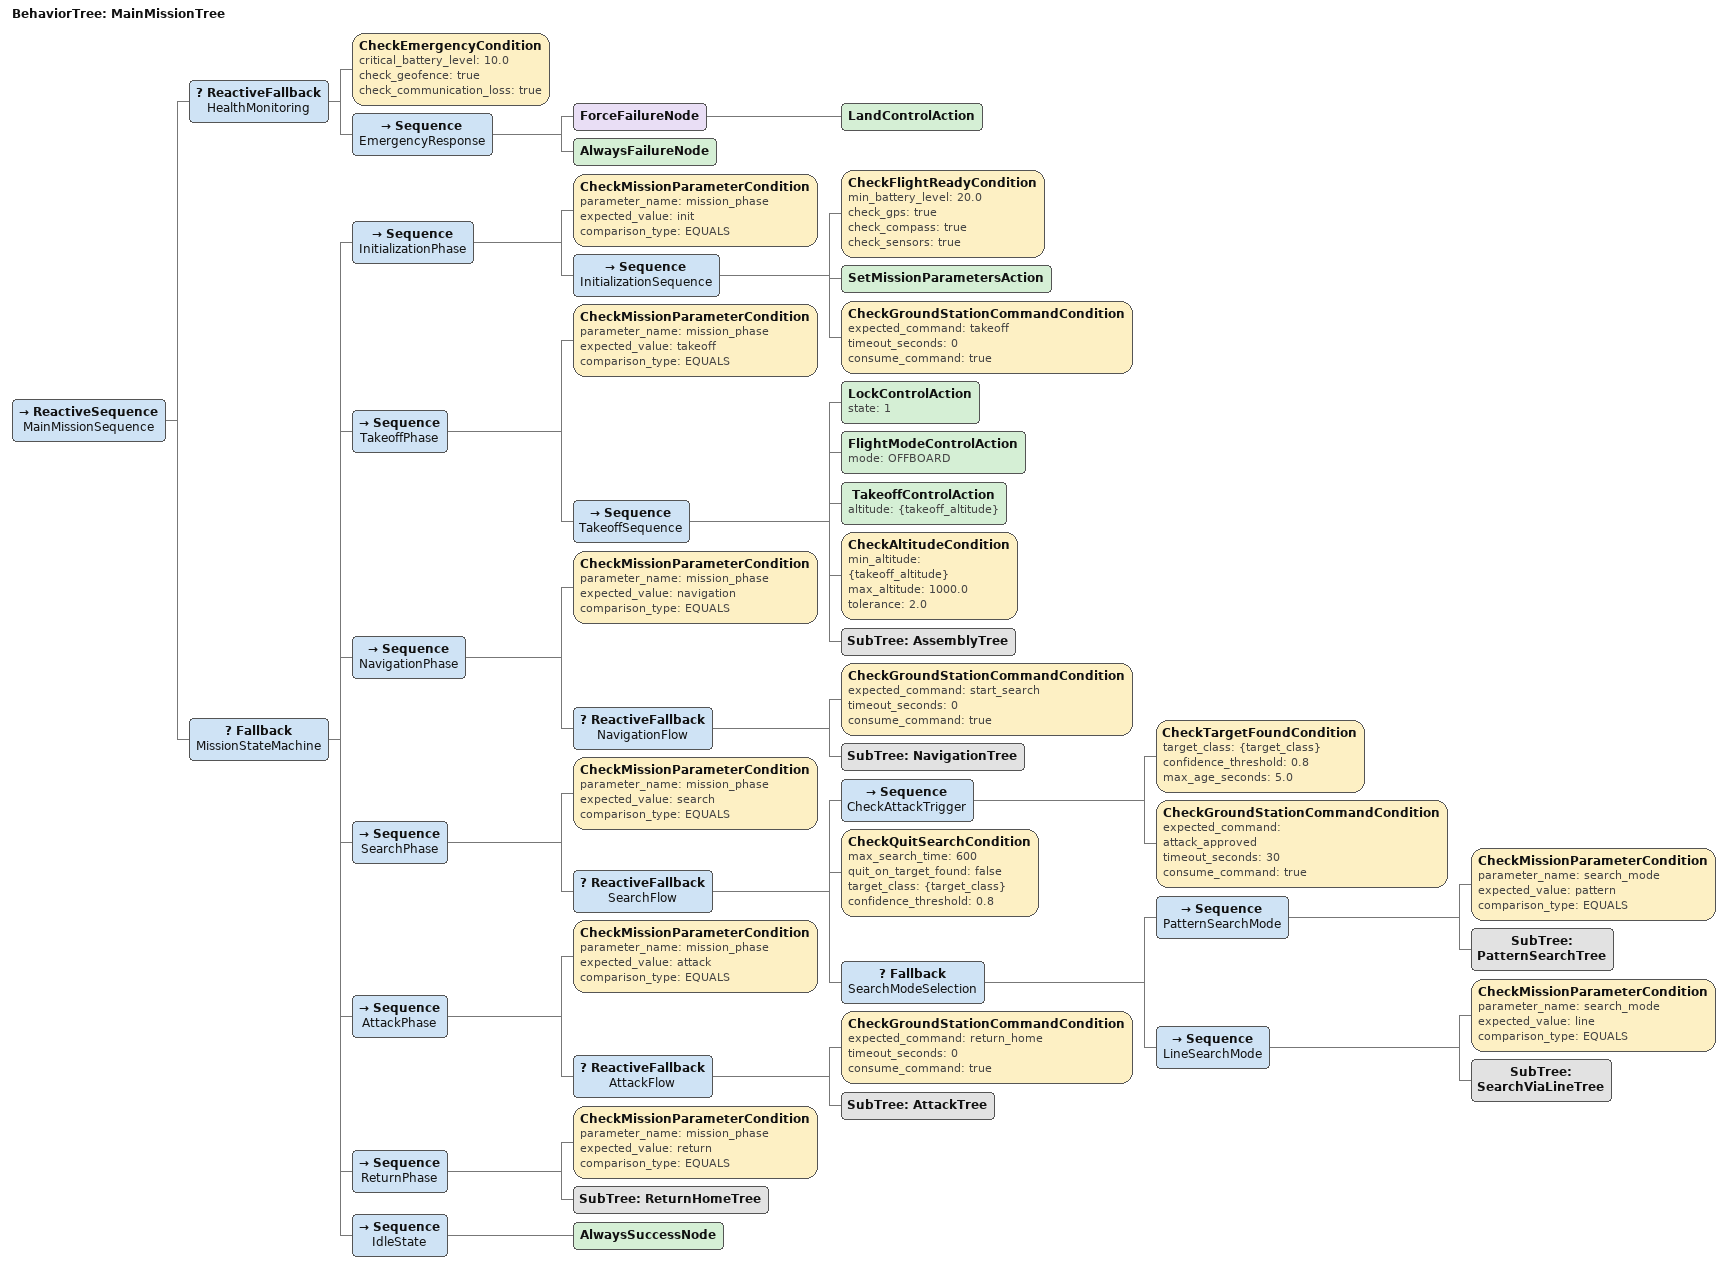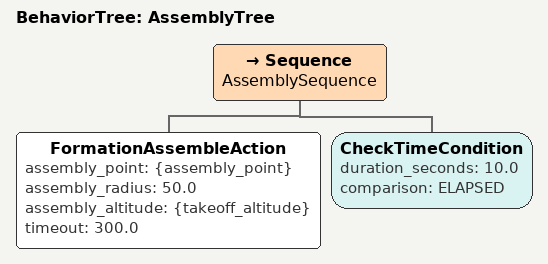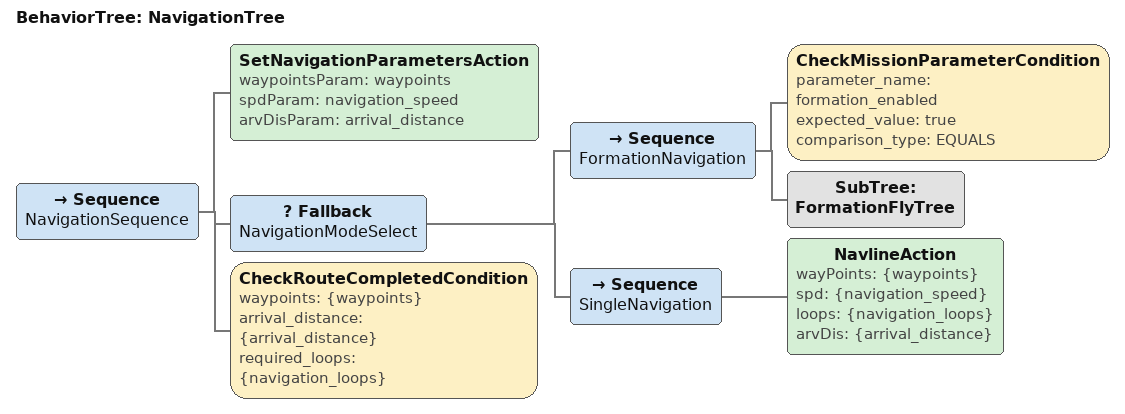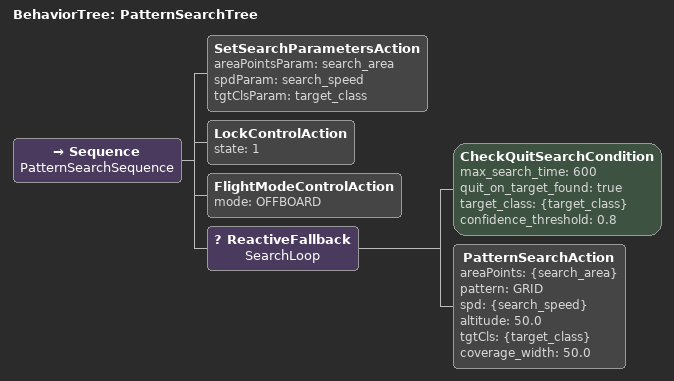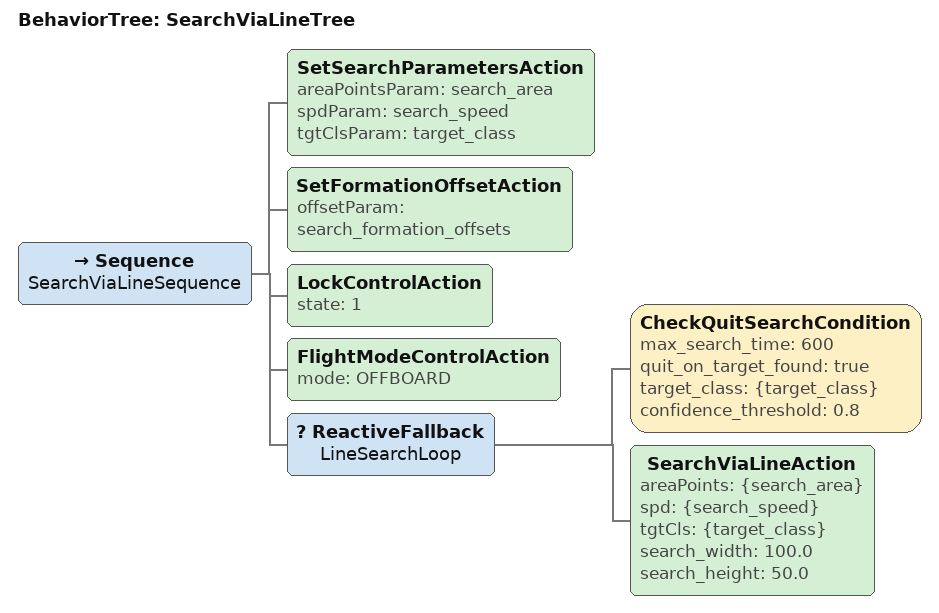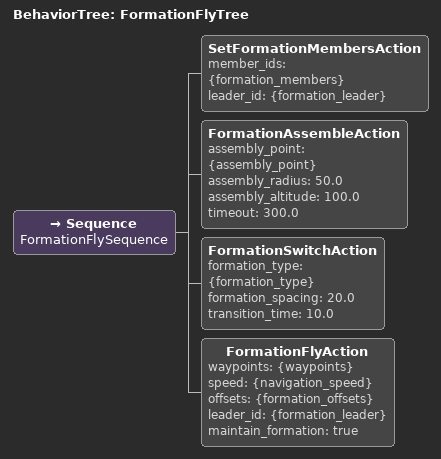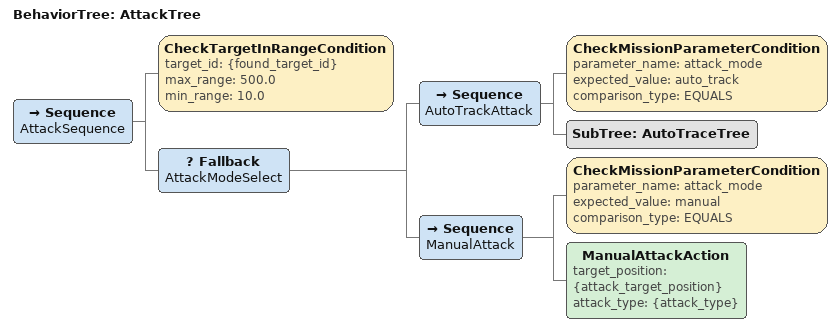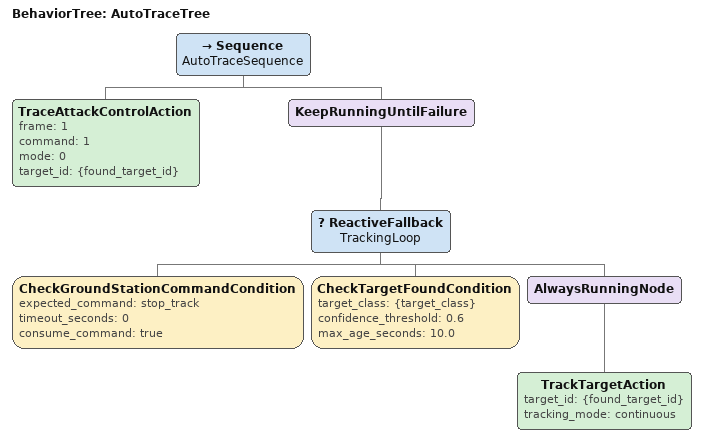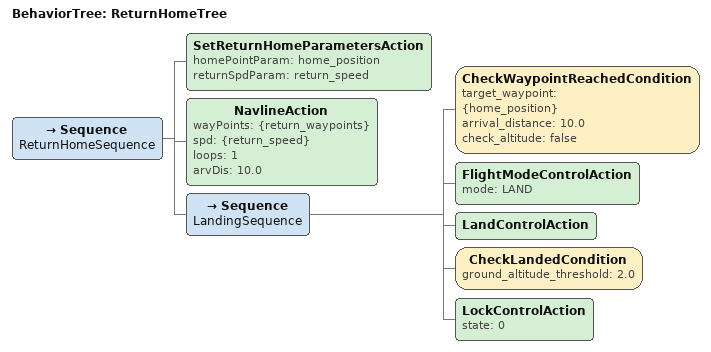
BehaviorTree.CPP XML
<?xml version="1.0" encoding="UTF-8"?>
<root BTCPP_format="4" main_tree_to_execute="MainMissionTree">

    <!-- 主任务行为树 - 统一的大行为树 -->
    <BehaviorTree ID="MainMissionTree">
        <ReactiveSequence name="MainMissionSequence">

            <!-- 系统健康监控 - 持续运行 -->
            <ReactiveFallback name="HealthMonitoring">
                <!-- 检查紧急情况 -->
                <CheckEmergencyCondition
                        critical_battery_level="10.0"
                        check_geofence="true"
                        check_communication_loss="true" />

                <!-- 紧急处理程序 -->
                <Sequence name="EmergencyResponse">
                    <ForceFailureNode>
                        <LandControlAction />
                    </ForceFailureNode>
                    <AlwaysFailureNode />
                </Sequence>
            </ReactiveFallback>

            <!-- 主任务流程 -->
            <Fallback name="MissionStateMachine">

                <!-- 任务初始化阶段 -->
                <Sequence name="InitializationPhase">
                    <CheckMissionParameterCondition
                            parameter_name="mission_phase"
                            expected_value="init"
                            comparison_type="EQUALS" />

                    <Sequence name="InitializationSequence">
                        <!-- 系统健康检查 -->
                        <CheckFlightReadyCondition
                                min_battery_level="20.0"
                                check_gps="true"
                                check_compass="true"
                                check_sensors="true" />

                        <!-- 设置初始参数 -->
                        <SetMissionParametersAction />

                        <!-- 等待地面站起飞命令 -->
                        <CheckGroundStationCommandCondition
                                expected_command="takeoff"
                                timeout_seconds="0"
                                consume_command="true" />
                    </Sequence>
                </Sequence>

                <!-- 起飞阶段 -->
                <Sequence name="TakeoffPhase">
                    <CheckMissionParameterCondition
                            parameter_name="mission_phase"
                            expected_value="takeoff"
                            comparison_type="EQUALS" />

                    <Sequence name="TakeoffSequence">
                        <!-- 解锁并起飞 -->
                        <LockControlAction state="1" />
                        <FlightModeControlAction mode="OFFBOARD" />
                        <TakeoffControlAction altitude="{takeoff_altitude}" />

                        <!-- 检查起飞完成 -->
                        <CheckAltitudeCondition
                                min_altitude="{takeoff_altitude}"
                                max_altitude="1000.0"
                                tolerance="2.0" />

                        <!-- 集结阶段 -->
                        <SubTree ID="AssemblyTree" />
                    </Sequence>
                </Sequence>

                <!-- 导航阶段 -->
                <Sequence name="NavigationPhase">
                    <CheckMissionParameterCondition
                            parameter_name="mission_phase"
                            expected_value="navigation"
                            comparison_type="EQUALS" />

                    <ReactiveFallback name="NavigationFlow">
                        <!-- 检查是否切换到搜索阶段 -->
                        <CheckGroundStationCommandCondition
                                expected_command="start_search"
                                timeout_seconds="0"
                                consume_command="true" />

                        <!-- 执行导航任务 -->
                        <SubTree ID="NavigationTree" />
                    </ReactiveFallback>
                </Sequence>

                <!-- 搜索阶段 -->
                <Sequence name="SearchPhase">
                    <CheckMissionParameterCondition
                            parameter_name="mission_phase"
                            expected_value="search"
                            comparison_type="EQUALS" />

                    <ReactiveFallback name="SearchFlow">
                        <!-- 检查是否切换到攻击阶段 -->
                        <Sequence name="CheckAttackTrigger">
                            <CheckTargetFoundCondition
                                    target_class="{target_class}"
                                    confidence_threshold="0.8"
                                    max_age_seconds="5.0" />
                            <CheckGroundStationCommandCondition
                                    expected_command="attack_approved"
                                    timeout_seconds="30"
                                    consume_command="true" />
                        </Sequence>

                        <!-- 检查搜索退出条件 -->
                        <CheckQuitSearchCondition
                                max_search_time="600"
                                quit_on_target_found="false"
                                target_class="{target_class}"
                                confidence_threshold="0.8" />

                        <!-- 执行搜索任务 -->
                        <Fallback name="SearchModeSelection">
                            <!-- 模式搜索 -->
                            <Sequence name="PatternSearchMode">
                                <CheckMissionParameterCondition
                                        parameter_name="search_mode"
                                        expected_value="pattern"
                                        comparison_type="EQUALS" />
                                <SubTree ID="PatternSearchTree" />
                            </Sequence>

                            <!-- 沿线搜索 -->
                            <Sequence name="LineSearchMode">
                                <CheckMissionParameterCondition
                                        parameter_name="search_mode"
                                        expected_value="line"
                                        comparison_type="EQUALS" />
                                <SubTree ID="SearchViaLineTree" />
                            </Sequence>
                        </Fallback>
                    </ReactiveFallback>
                </Sequence>

                <!-- 攻击阶段 -->
                <Sequence name="AttackPhase">
                    <CheckMissionParameterCondition
                            parameter_name="mission_phase"
                            expected_value="attack"
                            comparison_type="EQUALS" />

                    <ReactiveFallback name="AttackFlow">
                        <!-- 检查是否切换到回收阶段 -->
                        <CheckGroundStationCommandCondition
                                expected_command="return_home"
                                timeout_seconds="0"
                                consume_command="true" />

                        <!-- 执行攻击任务 -->
                        <SubTree ID="AttackTree" />
                    </ReactiveFallback>
                </Sequence>

                <!-- 回收阶段 -->
                <Sequence name="ReturnPhase">
                    <CheckMissionParameterCondition
                            parameter_name="mission_phase"
                            expected_value="return"
                            comparison_type="EQUALS" />

                    <SubTree ID="ReturnHomeTree" />
                </Sequence>

                <!-- 默认待机状态 -->
                <Sequence name="IdleState">
                    <AlwaysSuccessNode />
                </Sequence>
            </Fallback>
        </ReactiveSequence>
    </BehaviorTree>

    <!-- 集结子树 -->
    <BehaviorTree ID="AssemblyTree">
        <Sequence name="AssemblySequence">
            <!-- 编队集结 -->
            <FormationAssembleAction
                    assembly_point="{assembly_point}"
                    assembly_radius="50.0"
                    assembly_altitude="{takeoff_altitude}"
                    timeout="300.0" />

            <!-- 等待编队完成 -->
            <CheckTimeCondition
                    duration_seconds="10.0"
                    comparison="ELAPSED" />
        </Sequence>
    </BehaviorTree>

    <!-- 导航子树 -->
    <BehaviorTree ID="NavigationTree">
        <Sequence name="NavigationSequence">
            <!-- 设置导航参数 -->
            <SetNavigationParametersAction
                    waypointsParam="waypoints"
                    spdParam="navigation_speed"
                    arvDisParam="arrival_distance" />

            <!-- 编队飞行或单机导航 -->
            <Fallback name="NavigationModeSelect">
                <!-- 编队飞行模式 -->
                <Sequence name="FormationNavigation">
                    <CheckMissionParameterCondition
                            parameter_name="formation_enabled"
                            expected_value="true"
                            comparison_type="EQUALS" />
                    <SubTree ID="FormationFlyTree" />
                </Sequence>

                <!-- 单机导航模式 -->
                <Sequence name="SingleNavigation">
                    <NavlineAction
                            wayPoints="{waypoints}"
                            spd="{navigation_speed}"
                            loops="{navigation_loops}"
                            arvDis="{arrival_distance}" />
                </Sequence>
            </Fallback>

            <!-- 检查导航完成 -->
            <CheckRouteCompletedCondition
                    waypoints="{waypoints}"
                    arrival_distance="{arrival_distance}"
                    required_loops="{navigation_loops}" />
        </Sequence>
    </BehaviorTree>

    <!-- 模式搜索子树 -->
    <BehaviorTree ID="PatternSearchTree">
        <Sequence name="PatternSearchSequence">
            <!-- 设置搜索参数 -->
            <SetSearchParametersAction
                    areaPointsParam="search_area"
                    spdParam="search_speed"
                    tgtClsParam="target_class" />

            <!-- 确保处于搜索模式 -->
            <LockControlAction state="1" />
            <FlightModeControlAction mode="OFFBOARD" />

            <!-- 执行模式搜索循环 -->
            <ReactiveFallback name="SearchLoop">
                <!-- 检查是否退出搜索 -->
                <CheckQuitSearchCondition
                        max_search_time="600"
                        quit_on_target_found="true"
                        target_class="{target_class}"
                        confidence_threshold="0.8" />

                <!-- 继续搜索 -->
                <PatternSearchAction
                        areaPoints="{search_area}"
                        pattern="GRID"
                        spd="{search_speed}"
                        altitude="50.0"
                        tgtCls="{target_class}"
                        coverage_width="50.0" />
            </ReactiveFallback>
        </Sequence>
    </BehaviorTree>

    <!-- 沿线搜索子树 -->
    <BehaviorTree ID="SearchViaLineTree">
        <Sequence name="SearchViaLineSequence">
            <!-- 设置搜索参数 -->
            <SetSearchParametersAction
                    areaPointsParam="search_area"
                    spdParam="search_speed"
                    tgtClsParam="target_class" />

            <!-- 设置编队偏移（如果是编队搜索） -->
            <SetFormationOffsetAction offsetParam="search_formation_offsets" />

            <!-- 确保处于搜索模式 -->
            <LockControlAction state="1" />
            <FlightModeControlAction mode="OFFBOARD" />

            <!-- 执行沿线搜索循环 -->
            <ReactiveFallback name="LineSearchLoop">
                <!-- 检查是否退出搜索 -->
                <CheckQuitSearchCondition
                        max_search_time="600"
                        quit_on_target_found="true"
                        target_class="{target_class}"
                        confidence_threshold="0.8" />

                <!-- 继续沿线搜索 -->
                <SearchViaLineAction
                        areaPoints="{search_area}"
                        spd="{search_speed}"
                        tgtCls="{target_class}"
                        search_width="100.0"
                        search_height="50.0" />
            </ReactiveFallback>
        </Sequence>
    </BehaviorTree>

    <!-- 编队飞行子树 -->
    <BehaviorTree ID="FormationFlyTree">
        <Sequence name="FormationFlySequence">
            <!-- 设置编队成员 -->
            <SetFormationMembersAction
                    member_ids="{formation_members}"
                    leader_id="{formation_leader}" />

            <!-- 编队集结 -->
            <FormationAssembleAction
                    assembly_point="{assembly_point}"
                    assembly_radius="50.0"
                    assembly_altitude="100.0"
                    timeout="300.0" />

            <!-- 切换到目标编队队形 -->
            <FormationSwitchAction
                    formation_type="{formation_type}"
                    formation_spacing="20.0"
                    transition_time="10.0" />

            <!-- 执行编队飞行 -->
            <FormationFlyAction
                    waypoints="{waypoints}"
                    speed="{navigation_speed}"
                    offsets="{formation_offsets}"
                    leader_id="{formation_leader}"
                    maintain_formation="true" />
        </Sequence>
    </BehaviorTree>

    <!-- 攻击子树 -->
    <BehaviorTree ID="AttackTree">
        <Sequence name="AttackSequence">
            <!-- 检查目标仍然有效 -->
            <CheckTargetInRangeCondition
                    target_id="{found_target_id}"
                    max_range="500.0"
                    min_range="10.0" />

            <!-- 执行攻击模式选择 -->
            <Fallback name="AttackModeSelect">
                <!-- 自动跟踪攻击 -->
                <Sequence name="AutoTrackAttack">
                    <CheckMissionParameterCondition
                            parameter_name="attack_mode"
                            expected_value="auto_track"
                            comparison_type="EQUALS" />
                    <SubTree ID="AutoTraceTree" />
                </Sequence>

                <!-- 手动指定攻击 -->
                <Sequence name="ManualAttack">
                    <CheckMissionParameterCondition
                            parameter_name="attack_mode"
                            expected_value="manual"
                            comparison_type="EQUALS" />
                    <ManualAttackAction
                            target_position="{attack_target_position}"
                            attack_type="{attack_type}" />
                </Sequence>
            </Fallback>
        </Sequence>
    </BehaviorTree>

    <!-- 自动跟踪子树 -->
    <BehaviorTree ID="AutoTraceTree">
        <Sequence name="AutoTraceSequence">
            <!-- 启动跟踪控制 -->
            <TraceAttackControlAction
                    frame="1"
                    command="1"
                    mode="0"
                    target_id="{found_target_id}" />

            <!-- 跟踪循环 -->
            <KeepRunningUntilFailure>
                <ReactiveFallback name="TrackingLoop">
                    <!-- 检查是否停止跟踪 -->
                    <CheckGroundStationCommandCondition
                            expected_command="stop_track"
                            timeout_seconds="0"
                            consume_command="true" />

                    <!-- 检查目标是否丢失 -->
                    <CheckTargetFoundCondition
                            target_class="{target_class}"
                            confidence_threshold="0.6"
                            max_age_seconds="10.0" />

                    <!-- 保持跟踪 -->
                    <AlwaysRunningNode>
                        <TrackTargetAction
                                target_id="{found_target_id}"
                                tracking_mode="continuous" />
                    </AlwaysRunningNode>
                </ReactiveFallback>
            </KeepRunningUntilFailure>
        </Sequence>
    </BehaviorTree>

    <!-- 返航子树 -->
    <BehaviorTree ID="ReturnHomeTree">
        <Sequence name="ReturnHomeSequence">
            <!-- 设置返航航线 -->
            <SetReturnHomeParametersAction
                    homePointParam="home_position"
                    returnSpdParam="return_speed" />

            <!-- 执行返航飞行 -->
            <NavlineAction
                    wayPoints="{return_waypoints}"
                    spd="{return_speed}"
                    loops="1"
                    arvDis="10.0" />

            <!-- 降落 -->
            <Sequence name="LandingSequence">
                <!-- 检查到达降落点 -->
                <CheckWaypointReachedCondition
                        target_waypoint="{home_position}"
                        arrival_distance="10.0"
                        check_altitude="false" />

                <!-- 执行降落 -->
                <FlightModeControlAction mode="LAND" />
                <LandControlAction />

                <!-- 等待降落完成 -->
                <CheckLandedCondition ground_altitude_threshold="2.0" />

                <!-- 解锁 -->
                <LockControlAction state="0" />
            </Sequence>
        </Sequence>
    </BehaviorTree>

</root>
